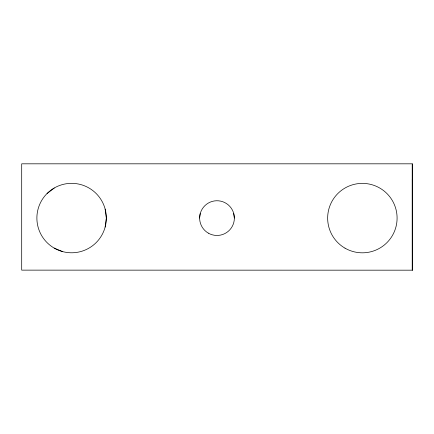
<?xml version="1.0" encoding="UTF-8"?>
<svg xmlns="http://www.w3.org/2000/svg" width="434" height="434" viewBox="0 0 434 434"><rect width="100%" height="100%" fill="white"/><g stroke="black" fill="none" stroke-linecap="round" stroke-linejoin="round"><path stroke-width="0.65" d="M412.3 179.052L412.289 270.181L21.7 270.132L21.7 163.819L412.267 163.819L412.289 270.181L412.267 163.819M105.158 227.085L106.341 218.101L105.158 209.112M199.602 218.063L200.193 213.571M47.073 193.548L54.266 188.031M54.266 248.167L62.637 251.633M233.725 213.571L234.317 218.063M345.019 248.167A34.715 34.715 0 0 0 397.094 218.101A34.715 34.715 0 0 0 345.019 188.031A34.715 34.715 0 0 0 345.019 248.167M208.32 233.134A17.36 17.36 0 0 0 234.36 218.101A17.36 17.36 0 0 0 208.32 203.069A17.36 17.36 0 0 0 208.32 233.134M54.245 248.129A34.715 34.715 0 0 0 106.325 218.063A34.715 34.715 0 0 0 54.245 187.998A34.715 34.715 0 0 0 54.245 248.129"/></g></svg>
